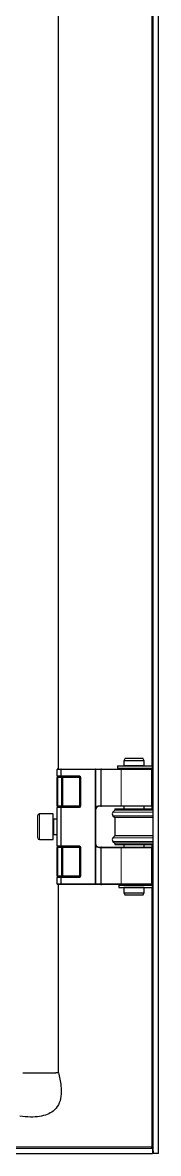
# Model space of a CAD drawing. Header units: millimetres. Extents: x -833 to 2755, y -1229 to 1219.
# Drawn here: x 336.9 to 389.8, y -800.6 to -359.3 of the extents above; entities that cross this region are included whole.
import ezdxf

# ---------------------------------------------------------------- set-up
doc = ezdxf.new("R2010")
doc.units = ezdxf.units.MM

msp = doc.modelspace()

# ---------------------------------------------------------------- linework, layer by layer
at = {"color": 7, "linetype": 'Continuous', "lineweight": 25}
for p, q in [((387.84, -800.62), (387.84, 554.38)), ((389.84, -800.62), (389.84, 554.38)), ((350.84, -650.62), (350.84, -345.62)), ((376.92, -646.37), (376.34, -647.37)), ((376.34, -647.37), (376.34, -649.37)), ((384.34, -647.37), (376.34, -647.37)), ((376.92, -646.37), (383.76, -646.37)), ((384.34, -647.37), (383.76, -646.37)), ((384.34, -649.37), (384.34, -647.37)), ((350.34, -653.32), (350.34, -650.82)), ((350.54, -650.62), (351.92, -650.62)), ((351.84, -650.82), (351.84, -653.32)), ((351.92, -650.62), (365.14, -650.62)), ((365.14, -650.62), (367.36, -650.62)), ((365.34, -650.82), (365.34, -695.42)), ((367.64, -650.62), (367.36, -650.62)), ((367.64, -650.62), (375.53, -650.62)), ((373.97, -649.42), (373.97, -650.32)), ((373.97, -649.42), (374.02, -649.42)), ((373.97, -650.32), (374.02, -650.32)), ((374.02, -649.42), (387.49, -649.42)), ((374.02, -650.32), (387.49, -650.32)), ((375.53, -650.62), (387.14, -650.62)), ((380.87, -649.37), (376.34, -649.37)), ((376.34, -650.37), (376.34, -650.62)), ((380.87, -650.37), (376.34, -650.37)), ((376.84, -649.37), (376.84, -649.42)), ((376.84, -650.32), (376.84, -650.37)), ((384.34, -649.37), (380.87, -649.37)), ((384.34, -650.37), (380.87, -650.37)), ((383.84, -649.42), (383.84, -649.37)), ((383.84, -650.37), (383.84, -650.32)), ((384.34, -650.62), (384.34, -650.37)), ((387.34, -664.92), (387.34, -650.82)), ((387.49, -650.32), (387.49, -649.42)), ((350.34, -653.32), (350.34, -653.92)), ((350.34, -665.02), (350.34, -653.92)), ((351.97, -653.62), (350.64, -653.62)), ((359.04, -653.62), (351.97, -653.62)), ((352.34, -665.02), (352.34, -653.92)), ((359.34, -665.02), (359.34, -653.92)), ((350.34, -665.02), (350.34, -665.62)), ((350.34, -680.62), (350.34, -665.62)), ((350.64, -665.32), (351.97, -665.32)), ((351.84, -665.62), (351.84, -680.62)), ((351.97, -665.32), (359.04, -665.32)), ((367.36, -665.12), (366.84, -665.12)), ((367.36, -665.12), (367.64, -665.12)), ((375.53, -665.12), (367.64, -665.12)), ((372.84, -666.12), (372.84, -666.72)), ((372.84, -666.12), (387.84, -666.12)), ((387.14, -665.12), (375.53, -665.12)), ((376.34, -665.12), (376.34, -666.12)), ((384.34, -666.12), (384.34, -665.12)), ((342.84, -677.52), (342.84, -668.72)), ((348.84, -668.12), (343.44, -668.12)), ((348.84, -678.12), (348.84, -668.12)), ((350.34, -670.12), (349.09, -670.12)), ((372.84, -666.72), (372.14, -667.4)), ((372.14, -668.83), (372.84, -669.52)), ((387.84, -666.72), (372.84, -666.72)), ((372.84, -669.52), (372.84, -676.72)), ((387.84, -669.52), (372.84, -669.52)), ((343.44, -678.12), (348.84, -678.12)), ((349.09, -676.12), (350.34, -676.12)), ((372.84, -676.72), (372.14, -677.4)), ((372.14, -678.83), (372.84, -679.52)), ((387.84, -676.72), (372.84, -676.72)), ((372.84, -679.52), (372.84, -680.12)), ((387.84, -679.52), (372.84, -679.52)), ((350.34, -680.62), (350.34, -681.22)), ((350.34, -692.32), (350.34, -681.22)), ((351.97, -680.92), (350.64, -680.92)), ((359.04, -680.92), (351.97, -680.92)), ((352.34, -692.32), (352.34, -681.22)), ((359.34, -692.32), (359.34, -681.22)), ((366.84, -681.12), (367.36, -681.12)), ((367.64, -681.12), (367.36, -681.12)), ((367.64, -681.12), (375.53, -681.12)), ((372.84, -680.12), (387.84, -680.12)), ((375.53, -681.12), (387.14, -681.12)), ((376.34, -680.12), (376.34, -681.12)), ((384.34, -681.12), (384.34, -680.12)), ((387.34, -695.42), (387.34, -681.32)), ((350.34, -692.32), (350.34, -692.92)), ((350.64, -692.62), (351.97, -692.62)), ((351.97, -692.62), (359.04, -692.62)), ((350.34, -695.42), (350.34, -692.92)), ((351.92, -695.62), (350.54, -695.62)), ((350.84, -769.12), (350.84, -695.62)), ((351.84, -692.92), (351.84, -695.42)), ((365.14, -695.62), (351.92, -695.62)), ((367.36, -695.62), (365.14, -695.62)), ((367.36, -695.62), (367.64, -695.62)), ((375.53, -695.62), (367.64, -695.62)), ((374.4, -695.92), (374.4, -696.82)), ((374.4, -695.92), (374.42, -695.92)), ((374.4, -696.82), (374.42, -696.82)), ((374.42, -695.92), (374.42, -696.82)), ((374.42, -695.92), (374.5, -695.92)), ((374.42, -696.82), (374.5, -696.82)), ((374.5, -695.92), (387.49, -695.92)), ((374.5, -696.82), (387.49, -696.82)), ((387.14, -695.62), (375.53, -695.62)), ((376.34, -695.62), (376.34, -695.87)), ((380.87, -695.87), (376.34, -695.87)), ((376.34, -696.87), (376.34, -698.87)), ((380.87, -696.87), (376.34, -696.87)), ((376.84, -695.87), (376.84, -695.92)), ((376.84, -696.82), (376.84, -696.87)), ((384.34, -695.87), (380.87, -695.87)), ((384.34, -696.87), (380.87, -696.87)), ((383.84, -695.92), (383.84, -695.87)), ((383.84, -696.87), (383.84, -696.82)), ((384.34, -695.87), (384.34, -695.62)), ((384.34, -698.87), (384.34, -696.87)), ((387.49, -696.82), (387.49, -695.92)), ((376.34, -698.87), (376.92, -699.87)), ((376.34, -698.87), (380.87, -698.87)), ((380.8, -699.87), (376.92, -699.87)), ((383.76, -699.87), (380.8, -699.87)), ((380.87, -698.87), (384.34, -698.87)), ((383.76, -699.87), (384.34, -698.87)), ((336.95, -769.12), (337.82, -769.12)), ((337.82, -769.12), (340.21, -769.12)), ((340.21, -769.12), (340.27, -769.12)), ((340.27, -769.12), (347.41, -769.12)), ((347.41, -769.12), (347.56, -769.12)), ((347.56, -769.12), (349.86, -769.12)), ((-102.86, -798.62), (387.54, -798.62)), ((387.24, -798.02), (387.44, -798.62)), ((387.54, -798.62), (387.54, -800.62)), ((-102.86, -800.62), (387.54, -800.62)), ((389.84, -800.62), (387.84, -800.62))]:
    msp.add_line(p, q, dxfattribs=at)
at = {"color": 8, "linetype": 'Continuous', "lineweight": 18}
for p, q in [((387.24, -346.82), (387.24, -649.42)), ((351.84, -650.82), (350.34, -650.82)), ((365.14, -650.82), (351.84, -650.82)), ((365.14, -650.82), (365.14, -650.62)), ((365.14, -695.42), (365.14, -650.82)), ((365.14, -650.82), (365.34, -650.82)), ((367.36, -650.82), (365.34, -650.82)), ((367.36, -650.62), (367.36, -650.82)), ((367.36, -664.92), (367.36, -650.82)), ((367.5, -650.82), (367.36, -650.82)), ((375.39, -650.82), (367.5, -650.82)), ((367.5, -650.82), (367.5, -664.92)), ((374.02, -649.42), (374.02, -650.32)), ((387.34, -650.82), (375.39, -650.82)), ((375.39, -664.92), (375.39, -650.82)), ((387.24, -650.32), (387.24, -650.64)), ((350.34, -653.32), (351.84, -653.32)), ((350.64, -653.92), (350.34, -653.92)), ((350.64, -653.62), (350.64, -653.92)), ((352.04, -653.92), (350.64, -653.92)), ((350.64, -653.92), (350.64, -665.02)), ((351.84, -653.32), (359.04, -653.32)), ((352.04, -653.62), (352.04, -653.92)), ((352.34, -653.92), (352.04, -653.92)), ((352.04, -665.02), (352.04, -653.92)), ((352.64, -653.92), (352.34, -653.92)), ((352.64, -653.92), (352.64, -653.62)), ((359.04, -653.92), (352.64, -653.92)), ((352.64, -653.92), (352.64, -665.02)), ((359.04, -653.32), (359.04, -653.62)), ((359.04, -653.92), (359.04, -653.62)), ((359.34, -653.92), (359.04, -653.92)), ((359.04, -665.02), (359.04, -653.92)), ((359.64, -653.92), (359.34, -653.92)), ((359.64, -653.92), (359.64, -665.02)), ((350.64, -665.02), (350.34, -665.02)), ((351.84, -665.62), (350.34, -665.62)), ((350.64, -665.02), (352.04, -665.02)), ((350.64, -665.02), (350.64, -665.32)), ((359.04, -665.62), (351.84, -665.62)), ((352.04, -665.02), (352.04, -665.32)), ((352.34, -665.02), (352.04, -665.02)), ((352.64, -665.02), (352.34, -665.02)), ((352.64, -665.32), (352.64, -665.02)), ((352.64, -665.02), (359.04, -665.02)), ((359.04, -665.32), (359.04, -665.02)), ((359.34, -665.02), (359.04, -665.02)), ((359.04, -665.32), (359.04, -665.62)), ((359.64, -665.02), (359.34, -665.02)), ((366.84, -664.92), (367.36, -664.92)), ((366.84, -664.92), (366.84, -665.12)), ((367.5, -664.92), (367.36, -664.92)), ((367.36, -664.92), (367.36, -665.12)), ((367.5, -664.92), (375.39, -664.92)), ((375.39, -664.92), (387.34, -664.92)), ((387.24, -665.09), (387.24, -666.12)), ((343.44, -668.12), (343.44, -678.12)), ((349.09, -670.12), (349.09, -673.12)), ((387.84, -667.4), (372.14, -667.4)), ((387.84, -668.83), (372.14, -668.83)), ((349.09, -673.12), (349.09, -676.12)), ((387.84, -677.4), (372.14, -677.4)), ((387.84, -678.83), (372.14, -678.83)), ((350.34, -680.62), (351.84, -680.62)), ((350.64, -681.22), (350.34, -681.22)), ((350.64, -681.22), (350.64, -680.92)), ((352.04, -681.22), (350.64, -681.22)), ((350.64, -681.22), (350.64, -692.32)), ((351.84, -680.62), (359.04, -680.62)), ((352.04, -681.22), (352.04, -680.92)), ((352.04, -692.32), (352.04, -681.22)), ((352.04, -681.22), (352.34, -681.22)), ((352.34, -681.22), (352.64, -681.22)), ((352.64, -681.22), (352.64, -680.92)), ((359.04, -681.22), (352.64, -681.22)), ((352.64, -681.22), (352.64, -692.32)), ((359.04, -680.92), (359.04, -680.62)), ((359.04, -681.22), (359.04, -680.92)), ((359.04, -692.32), (359.04, -681.22)), ((359.04, -681.22), (359.34, -681.22)), ((359.34, -681.22), (359.64, -681.22)), ((359.64, -681.22), (359.64, -692.32)), ((366.84, -681.12), (366.84, -681.32)), ((367.36, -681.32), (366.84, -681.32)), ((367.36, -681.12), (367.36, -681.32)), ((367.36, -695.42), (367.36, -681.32)), ((367.36, -681.32), (367.5, -681.32)), ((367.5, -681.32), (367.5, -695.42)), ((375.39, -681.32), (367.5, -681.32)), ((375.39, -695.42), (375.39, -681.32)), ((387.34, -681.32), (375.39, -681.32)), ((387.24, -680.12), (387.24, -681.14)), ((350.34, -692.32), (350.64, -692.32)), ((350.64, -692.62), (350.64, -692.32)), ((350.64, -692.32), (352.04, -692.32)), ((352.04, -692.62), (352.04, -692.32)), ((352.34, -692.32), (352.04, -692.32)), ((352.64, -692.32), (352.34, -692.32)), ((352.64, -692.62), (352.64, -692.32)), ((352.64, -692.32), (359.04, -692.32)), ((359.04, -692.62), (359.04, -692.32)), ((359.34, -692.32), (359.04, -692.32)), ((359.04, -692.92), (359.04, -692.62)), ((359.64, -692.32), (359.34, -692.32)), ((351.84, -692.92), (350.34, -692.92)), ((350.34, -695.42), (351.84, -695.42)), ((359.04, -692.92), (351.84, -692.92)), ((351.84, -695.42), (365.14, -695.42)), ((365.14, -695.62), (365.14, -695.42)), ((365.34, -695.42), (365.14, -695.42)), ((365.34, -695.42), (367.36, -695.42)), ((367.36, -695.42), (367.5, -695.42)), ((367.36, -695.42), (367.36, -695.62)), ((367.5, -695.42), (375.39, -695.42)), ((374.5, -695.92), (374.5, -696.82)), ((375.39, -695.42), (387.34, -695.42)), ((387.24, -695.59), (387.24, -695.92)), ((387.24, -696.82), (387.24, -798.02)), ((387.24, -798.02), (291.81, -798.02))]:
    msp.add_line(p, q, dxfattribs=at)
at = {"color": 7, "linetype": 'Continuous', "lineweight": 25}
for centre, radius, start, end in [((350.54, -650.82), 0.2, 90, 180), ((365.14, -650.82), 0.2, 0, 90), ((387.14, -650.82), 0.2, 0, 90), ((350.64, -653.32), 0.3, 180, 270), ((352.04, -653.92), 0.3, 0, 90), ((359.04, -653.92), 0.3, 0, 90), ((350.64, -665.62), 0.3, 90, 180), ((352.04, -665.02), 0.3, 270, 0), ((359.04, -665.02), 0.3, 270, 0), ((366.84, -666.62), 1.5, 90, 180), ((387.14, -664.92), 0.2, 270, 0), ((343.44, -668.72), 0.6, 90, 180), ((349.09, -669.87), 0.25, 180, 270), ((372.84, -668.12), 1, 134.427, 225.573), ((343.44, -677.52), 0.6, 180, 270), ((349.09, -676.37), 0.25, 90, 180), ((366.84, -679.62), 1.5, 180, 270), ((372.84, -678.12), 1, 134.427, 225.573), ((350.64, -680.62), 0.3, 180, 270), ((352.04, -681.22), 0.3, 0, 90), ((359.04, -681.22), 0.3, 0, 90), ((387.14, -681.32), 0.2, 0, 90), ((350.64, -692.92), 0.3, 90, 180), ((352.04, -692.32), 0.3, 270, 0), ((359.04, -692.32), 0.3, 270, 0), ((350.54, -695.42), 0.2, 180, 270), ((365.14, -695.42), 0.2, 270, 0), ((387.14, -695.42), 0.2, 270, 0)]:
    msp.add_arc(centre, radius, start, end, dxfattribs=at)
at = {"color": 8, "linetype": 'Continuous', "lineweight": 18}
for centre, radius, start, end in [((367.68, -650.79), 0.179, 101.4218, 188.0495), ((375.57, -650.79), 0.179, 101.4218, 188.0495), ((359.04, -653.92), 0.6, 0, 90), ((359.04, -665.02), 0.6, 270, 0), ((366.84, -666.62), 1.7, 90, 151.9275), ((367.68, -664.94), 0.179, 171.9505, 258.5782), ((375.57, -664.94), 0.179, 171.9505, 258.5782), ((359.04, -681.22), 0.6, 0, 90), ((366.84, -679.62), 1.7, 208.0725, 270), ((367.68, -681.29), 0.179, 101.4218, 188.0495), ((375.57, -681.29), 0.179, 101.4218, 188.0495), ((359.04, -692.32), 0.6, 270, 0), ((367.68, -695.44), 0.179, 171.9505, 258.5782), ((375.57, -695.44), 0.179, 171.9505, 258.5782)]:
    msp.add_arc(centre, radius, start, end, dxfattribs=at)
at = {"color": 7, "linetype": 'Continuous', "lineweight": 25}
for centre, major_axis, start_param, end_param in [((351.92, -650.82), (0, 0.2), 0, 1.570796), ((351.97, -653.32), (0, 0.3), 1.570796, 3.141593), ((351.97, -665.62), (0, 0.3), 0, 1.570796), ((351.97, -680.62), (0, 0.3), 1.570796, 3.141593), ((351.97, -692.92), (0, 0.3), 0, 1.570796), ((351.92, -695.42), (0, 0.2), 1.570796, 3.141593)]:
    msp.add_ellipse(centre, major_axis=major_axis, ratio=0.414214, start_param=start_param, end_param=end_param, dxfattribs=at)
for points, knots in [([(350.84, -769.12), (351.25, -770.8), (351.98, -773.84), (352.08, -778.15), (351.1, -781.7), (349.05, -784.15), (346.41, -785.58), (343.39, -786.32), (339.79, -786.52), (337.23, -786.26), (335.84, -786.12)], [0, 0, 0, 0, 0.176067, 0.318225, 0.435596, 0.543482, 0.633889, 0.737152, 0.858183, 1, 1, 1, 1]), ([(387.54, -798.91), (387.57, -799), (387.68, -799.32), (387.8, -799.88), (387.83, -800.37), (387.84, -800.62)], [0, 0, 0, 0, 0.141742, 0.566203, 1, 1, 1, 1])]:
    msp.add_open_spline(points, degree=3, knots=knots, dxfattribs=at)
for points in [[(350.84, -769.12), (350.8, -769.12), (350.71, -769.12), (350.15, -769.12), (349.86, -769.12)], [(387.54, -798.62), (387.52, -798.61), (387.47, -798.59), (387.39, -798.45), (387.32, -798.25), (387.27, -798.1), (387.24, -798.02)]]:
    msp.add_open_spline(points, degree=3, dxfattribs=at)

doc.saveas('drawing.dxf')
